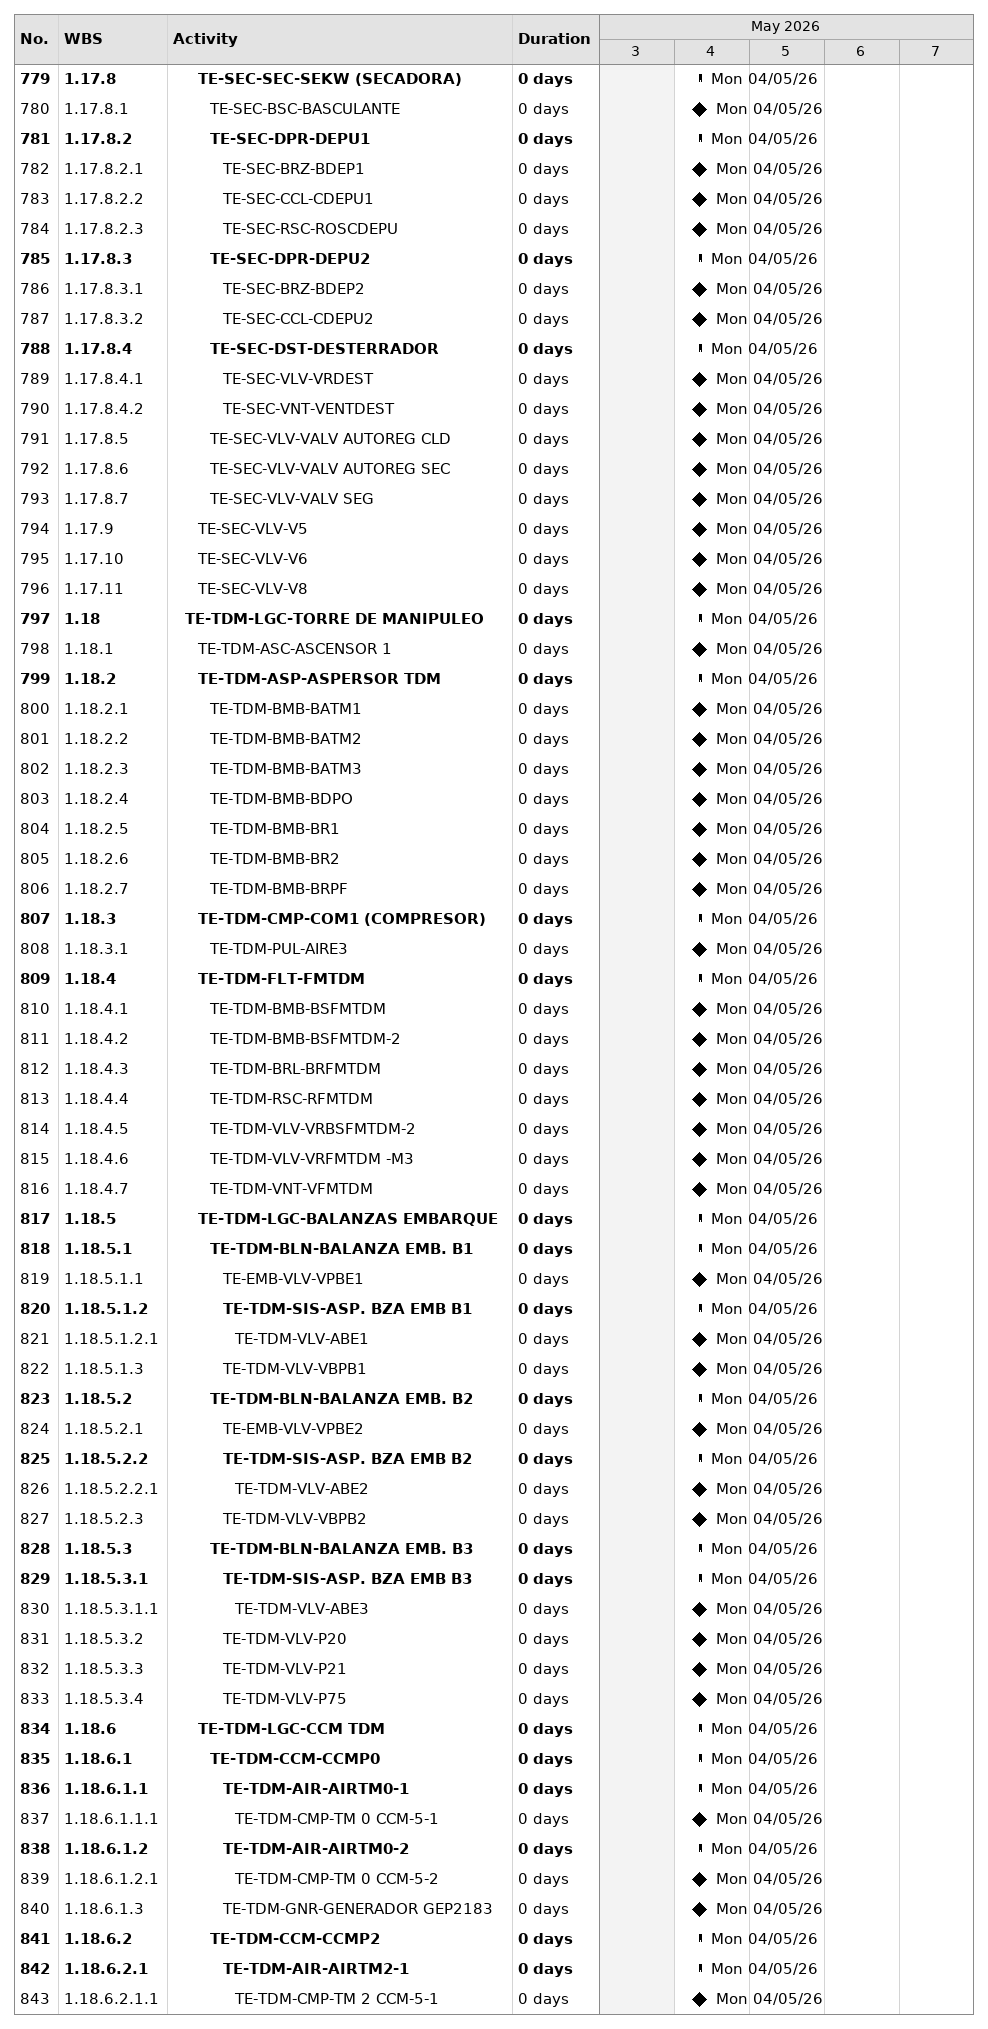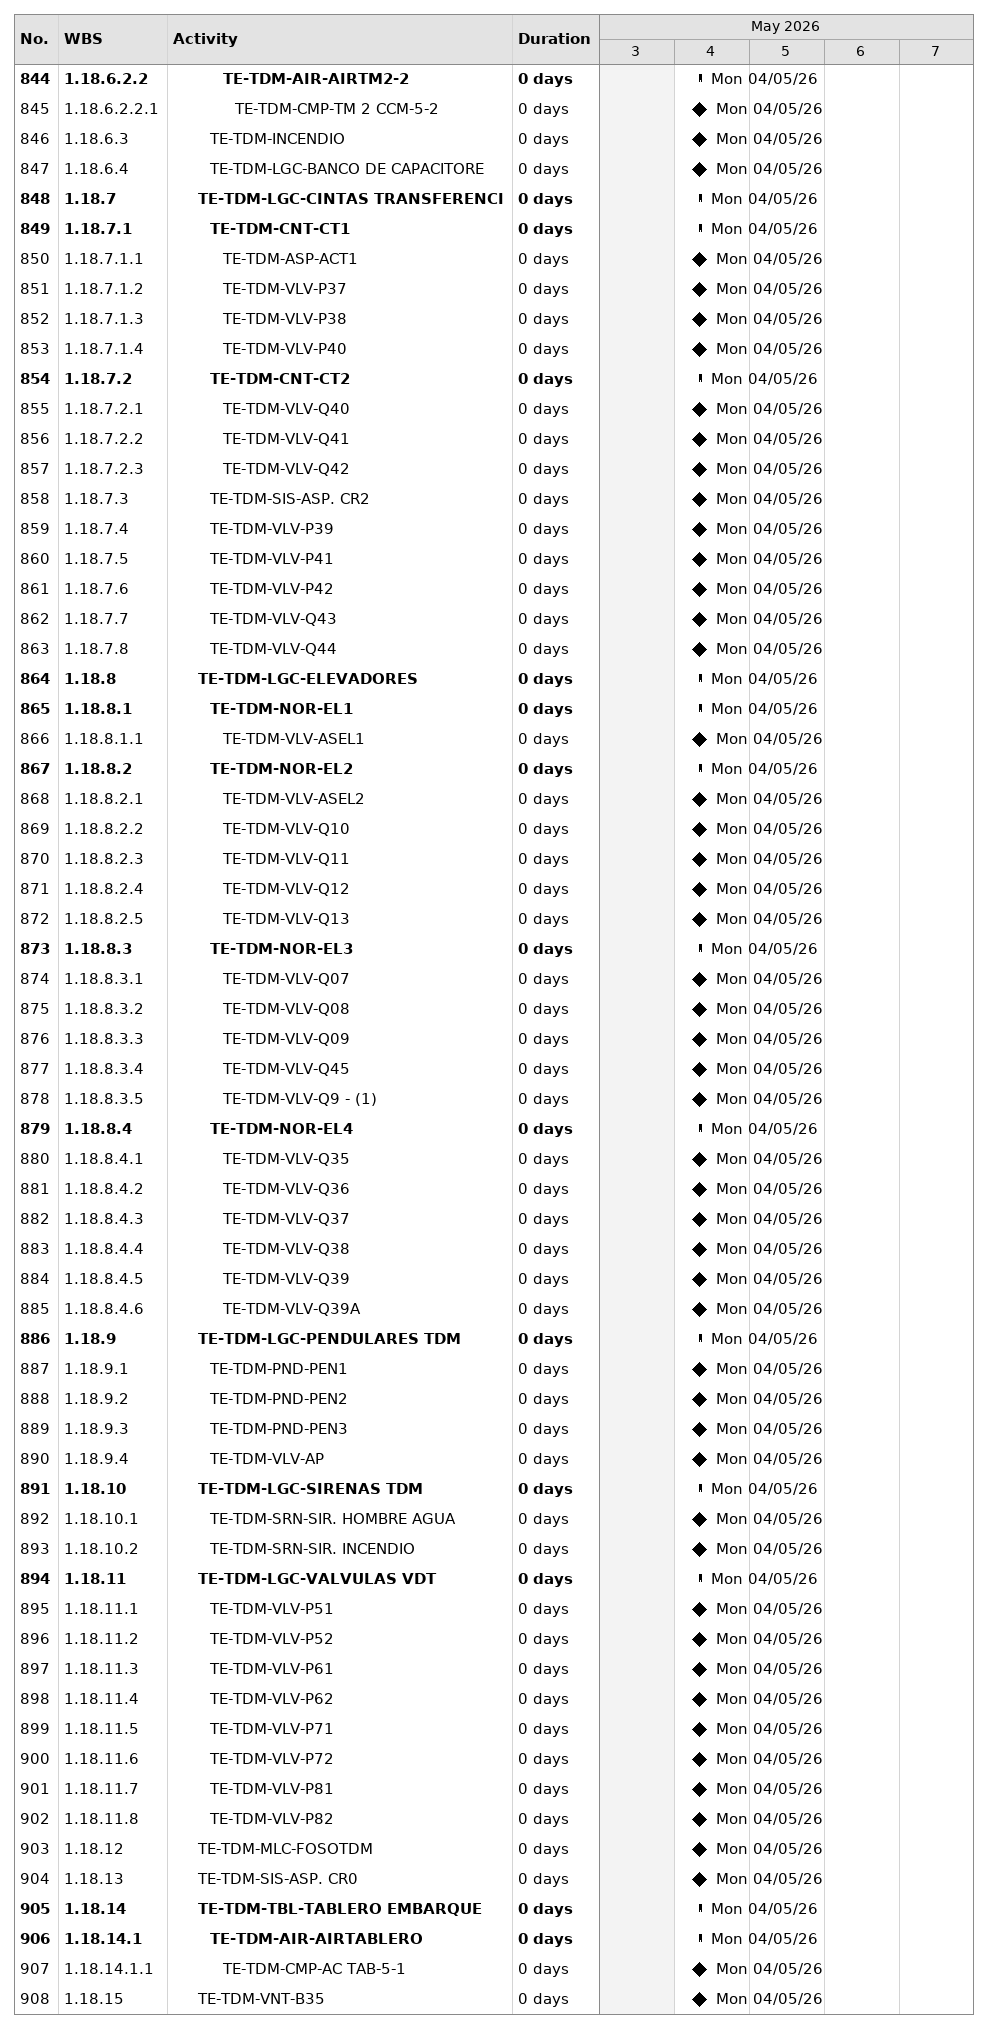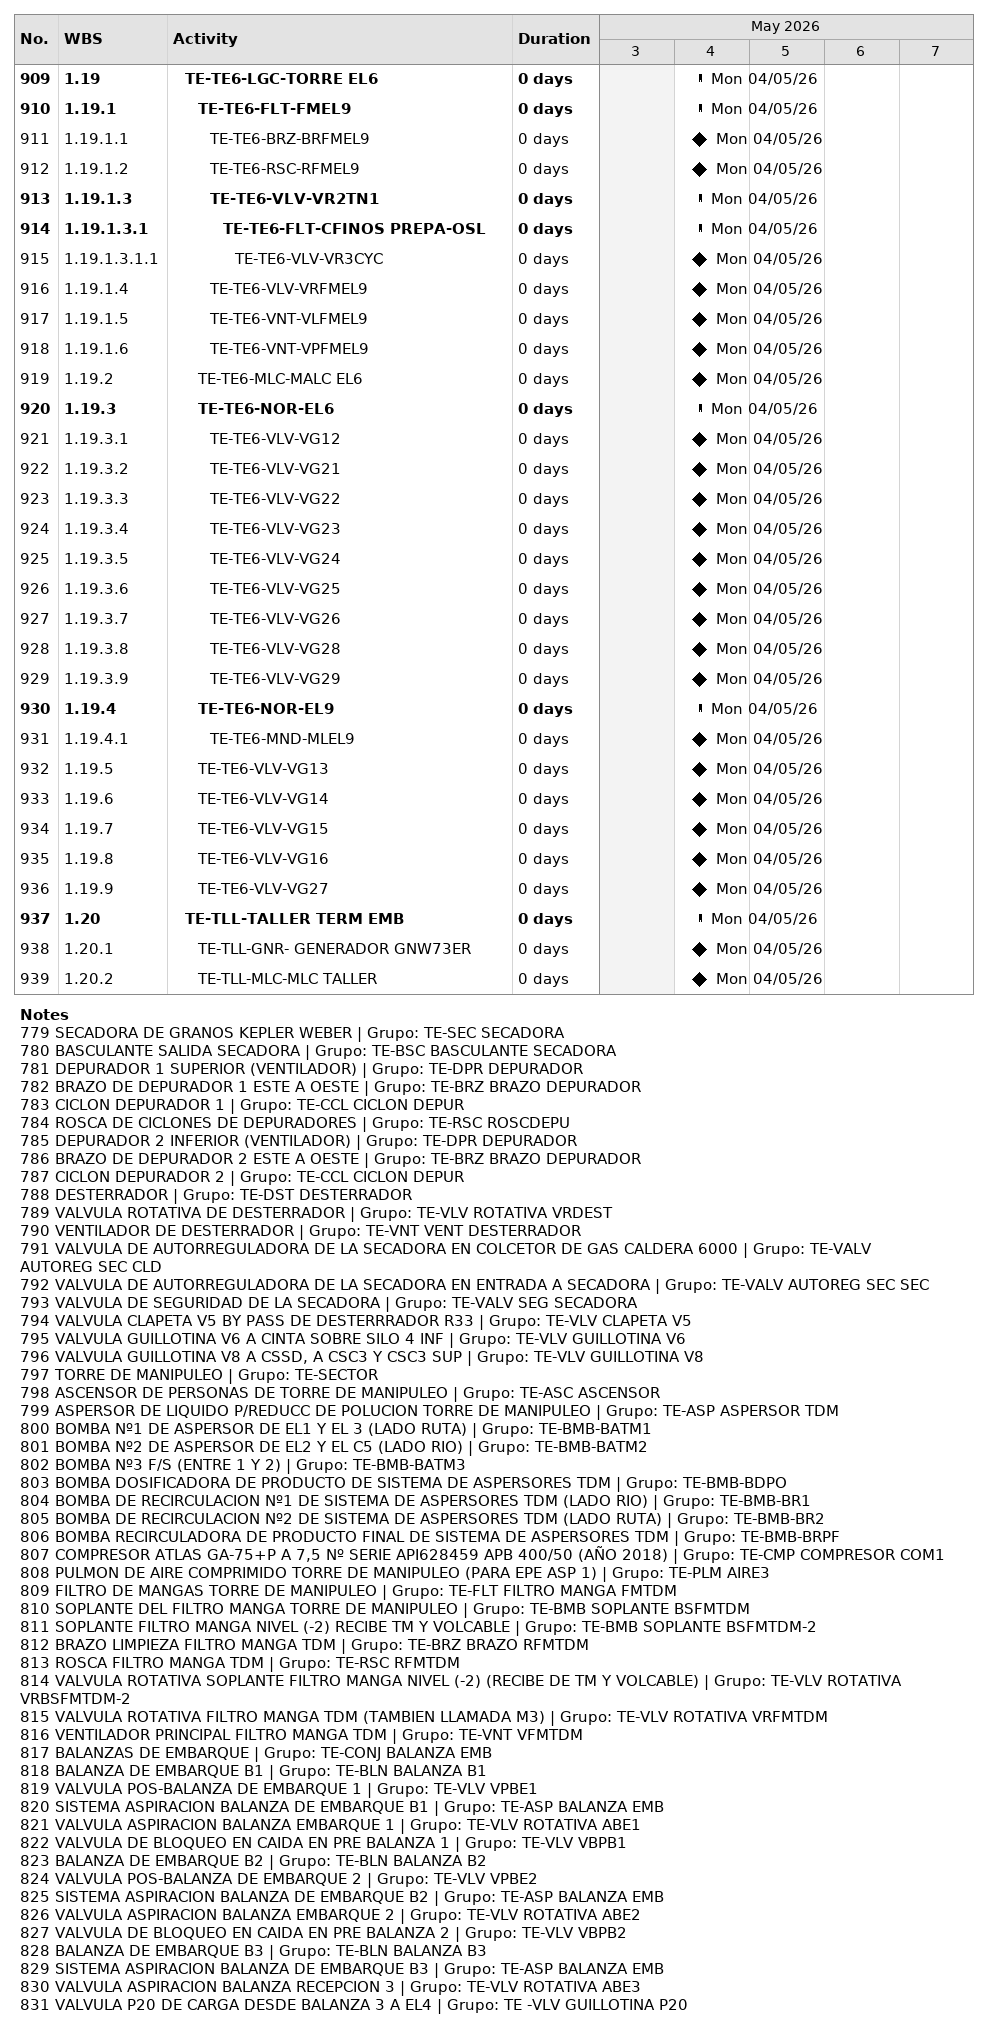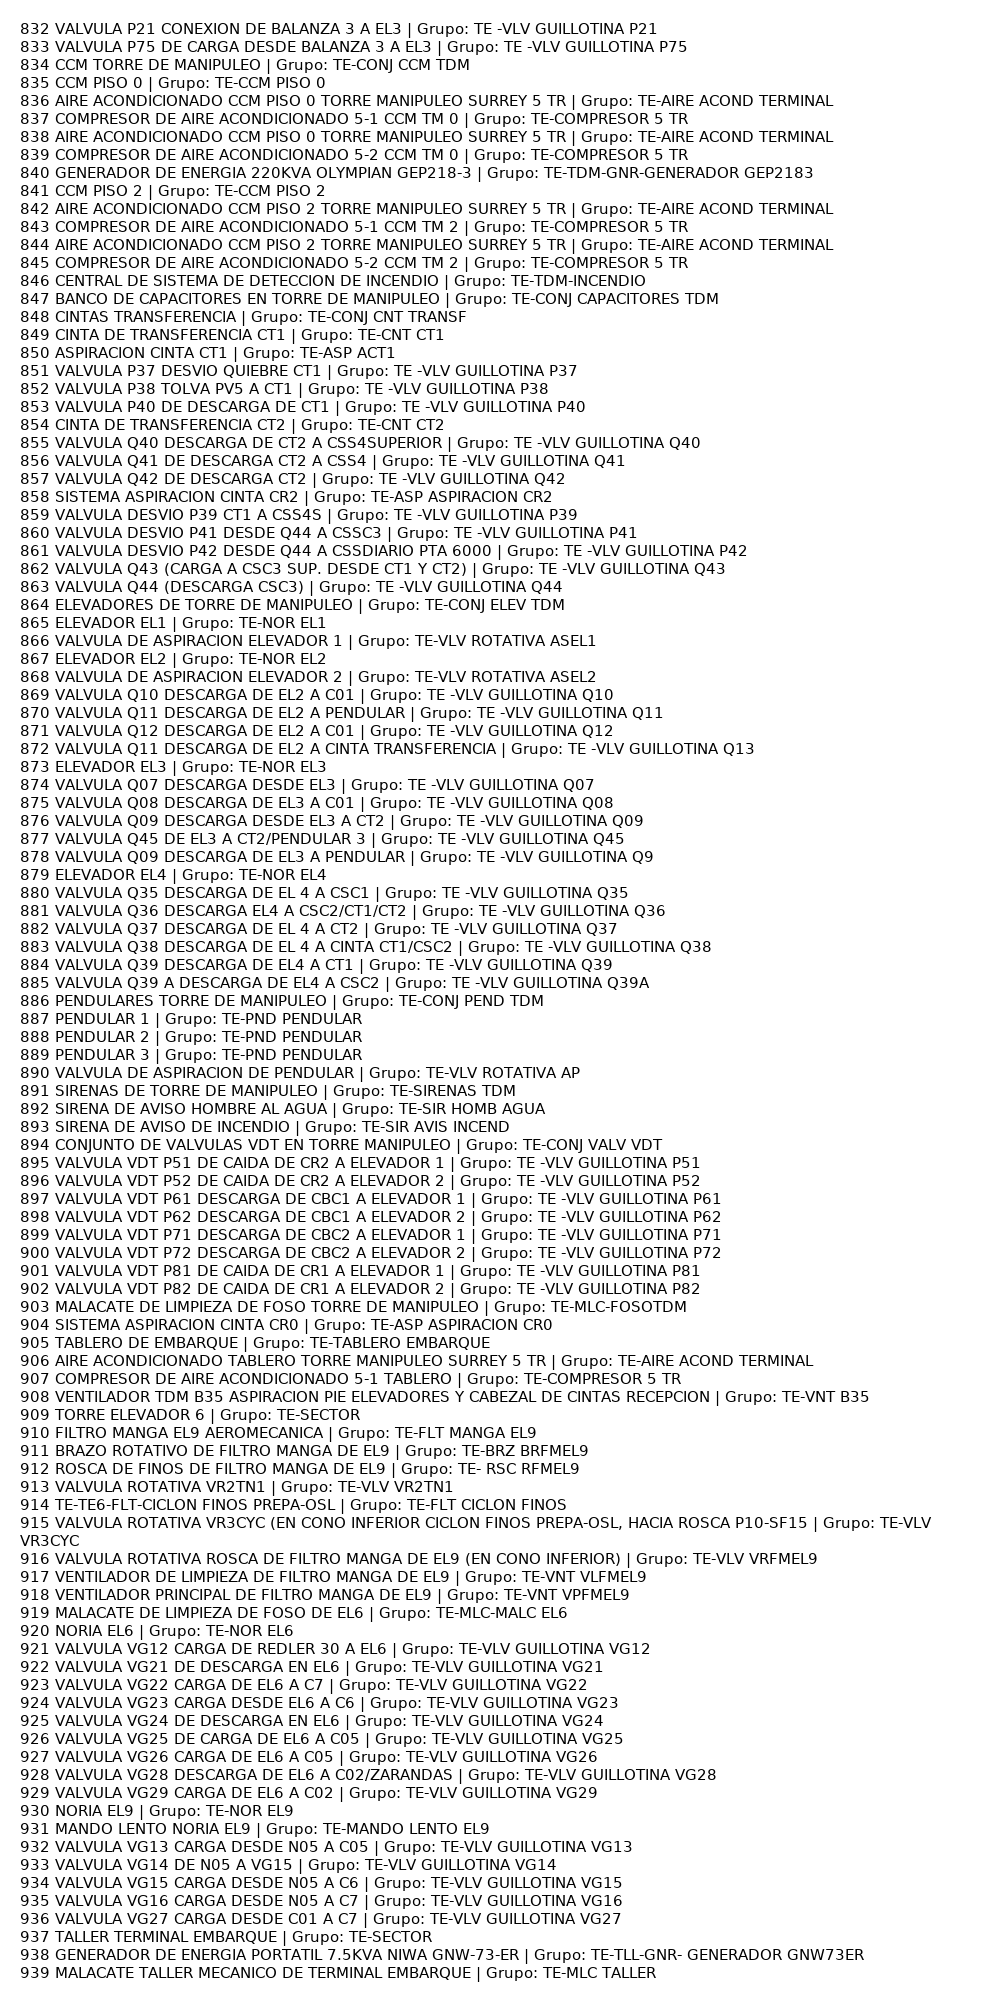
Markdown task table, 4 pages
| ID | WBS | Task | Duration | Start | Finish |
|---|---|---|---|---|---|
| 779 | 1.17.8 | **TE-SEC-SEC-SEKW (SECADORA)** | 0d | 2026-05-04 | 2026-05-04 |
| 780 | 1.17.8.1 | TE-SEC-BSC-BASCULANTE | 0d | 2026-05-04 | 2026-05-04 |
| 781 | 1.17.8.2 | **TE-SEC-DPR-DEPU1** | 0d | 2026-05-04 | 2026-05-04 |
| 782 | 1.17.8.2.1 | TE-SEC-BRZ-BDEP1 | 0d | 2026-05-04 | 2026-05-04 |
| 783 | 1.17.8.2.2 | TE-SEC-CCL-CDEPU1 | 0d | 2026-05-04 | 2026-05-04 |
| 784 | 1.17.8.2.3 | TE-SEC-RSC-ROSCDEPU | 0d | 2026-05-04 | 2026-05-04 |
| 785 | 1.17.8.3 | **TE-SEC-DPR-DEPU2** | 0d | 2026-05-04 | 2026-05-04 |
| 786 | 1.17.8.3.1 | TE-SEC-BRZ-BDEP2 | 0d | 2026-05-04 | 2026-05-04 |
| 787 | 1.17.8.3.2 | TE-SEC-CCL-CDEPU2 | 0d | 2026-05-04 | 2026-05-04 |
| 788 | 1.17.8.4 | **TE-SEC-DST-DESTERRADOR** | 0d | 2026-05-04 | 2026-05-04 |
| 789 | 1.17.8.4.1 | TE-SEC-VLV-VRDEST | 0d | 2026-05-04 | 2026-05-04 |
| 790 | 1.17.8.4.2 | TE-SEC-VNT-VENTDEST | 0d | 2026-05-04 | 2026-05-04 |
| 791 | 1.17.8.5 | TE-SEC-VLV-VALV AUTOREG CLD | 0d | 2026-05-04 | 2026-05-04 |
| 792 | 1.17.8.6 | TE-SEC-VLV-VALV AUTOREG SEC | 0d | 2026-05-04 | 2026-05-04 |
| 793 | 1.17.8.7 | TE-SEC-VLV-VALV SEG | 0d | 2026-05-04 | 2026-05-04 |
| 794 | 1.17.9 | TE-SEC-VLV-V5 | 0d | 2026-05-04 | 2026-05-04 |
| 795 | 1.17.10 | TE-SEC-VLV-V6 | 0d | 2026-05-04 | 2026-05-04 |
| 796 | 1.17.11 | TE-SEC-VLV-V8 | 0d | 2026-05-04 | 2026-05-04 |
| 797 | 1.18 | **TE-TDM-LGC-TORRE DE MANIPULEO** | 0d | 2026-05-04 | 2026-05-04 |
| 798 | 1.18.1 | TE-TDM-ASC-ASCENSOR 1 | 0d | 2026-05-04 | 2026-05-04 |
| 799 | 1.18.2 | **TE-TDM-ASP-ASPERSOR TDM** | 0d | 2026-05-04 | 2026-05-04 |
| 800 | 1.18.2.1 | TE-TDM-BMB-BATM1 | 0d | 2026-05-04 | 2026-05-04 |
| 801 | 1.18.2.2 | TE-TDM-BMB-BATM2 | 0d | 2026-05-04 | 2026-05-04 |
| 802 | 1.18.2.3 | TE-TDM-BMB-BATM3 | 0d | 2026-05-04 | 2026-05-04 |
| 803 | 1.18.2.4 | TE-TDM-BMB-BDPO | 0d | 2026-05-04 | 2026-05-04 |
| 804 | 1.18.2.5 | TE-TDM-BMB-BR1 | 0d | 2026-05-04 | 2026-05-04 |
| 805 | 1.18.2.6 | TE-TDM-BMB-BR2 | 0d | 2026-05-04 | 2026-05-04 |
| 806 | 1.18.2.7 | TE-TDM-BMB-BRPF | 0d | 2026-05-04 | 2026-05-04 |
| 807 | 1.18.3 | **TE-TDM-CMP-COM1 (COMPRESOR)** | 0d | 2026-05-04 | 2026-05-04 |
| 808 | 1.18.3.1 | TE-TDM-PUL-AIRE3 | 0d | 2026-05-04 | 2026-05-04 |
| 809 | 1.18.4 | **TE-TDM-FLT-FMTDM** | 0d | 2026-05-04 | 2026-05-04 |
| 810 | 1.18.4.1 | TE-TDM-BMB-BSFMTDM | 0d | 2026-05-04 | 2026-05-04 |
| 811 | 1.18.4.2 | TE-TDM-BMB-BSFMTDM-2 | 0d | 2026-05-04 | 2026-05-04 |
| 812 | 1.18.4.3 | TE-TDM-BRL-BRFMTDM | 0d | 2026-05-04 | 2026-05-04 |
| 813 | 1.18.4.4 | TE-TDM-RSC-RFMTDM | 0d | 2026-05-04 | 2026-05-04 |
| 814 | 1.18.4.5 | TE-TDM-VLV-VRBSFMTDM-2 | 0d | 2026-05-04 | 2026-05-04 |
| 815 | 1.18.4.6 | TE-TDM-VLV-VRFMTDM -M3 | 0d | 2026-05-04 | 2026-05-04 |
| 816 | 1.18.4.7 | TE-TDM-VNT-VFMTDM | 0d | 2026-05-04 | 2026-05-04 |
| 817 | 1.18.5 | **TE-TDM-LGC-BALANZAS EMBARQUE** | 0d | 2026-05-04 | 2026-05-04 |
| 818 | 1.18.5.1 | **TE-TDM-BLN-BALANZA EMB. B1** | 0d | 2026-05-04 | 2026-05-04 |
| 819 | 1.18.5.1.1 | TE-EMB-VLV-VPBE1 | 0d | 2026-05-04 | 2026-05-04 |
| 820 | 1.18.5.1.2 | **TE-TDM-SIS-ASP. BZA EMB B1** | 0d | 2026-05-04 | 2026-05-04 |
| 821 | 1.18.5.1.2.1 | TE-TDM-VLV-ABE1 | 0d | 2026-05-04 | 2026-05-04 |
| 822 | 1.18.5.1.3 | TE-TDM-VLV-VBPB1 | 0d | 2026-05-04 | 2026-05-04 |
| 823 | 1.18.5.2 | **TE-TDM-BLN-BALANZA EMB. B2** | 0d | 2026-05-04 | 2026-05-04 |
| 824 | 1.18.5.2.1 | TE-EMB-VLV-VPBE2 | 0d | 2026-05-04 | 2026-05-04 |
| 825 | 1.18.5.2.2 | **TE-TDM-SIS-ASP. BZA EMB B2** | 0d | 2026-05-04 | 2026-05-04 |
| 826 | 1.18.5.2.2.1 | TE-TDM-VLV-ABE2 | 0d | 2026-05-04 | 2026-05-04 |
| 827 | 1.18.5.2.3 | TE-TDM-VLV-VBPB2 | 0d | 2026-05-04 | 2026-05-04 |
| 828 | 1.18.5.3 | **TE-TDM-BLN-BALANZA EMB. B3** | 0d | 2026-05-04 | 2026-05-04 |
| 829 | 1.18.5.3.1 | **TE-TDM-SIS-ASP. BZA EMB B3** | 0d | 2026-05-04 | 2026-05-04 |
| 830 | 1.18.5.3.1.1 | TE-TDM-VLV-ABE3 | 0d | 2026-05-04 | 2026-05-04 |
| 831 | 1.18.5.3.2 | TE-TDM-VLV-P20 | 0d | 2026-05-04 | 2026-05-04 |
| 832 | 1.18.5.3.3 | TE-TDM-VLV-P21 | 0d | 2026-05-04 | 2026-05-04 |
| 833 | 1.18.5.3.4 | TE-TDM-VLV-P75 | 0d | 2026-05-04 | 2026-05-04 |
| 834 | 1.18.6 | **TE-TDM-LGC-CCM TDM** | 0d | 2026-05-04 | 2026-05-04 |
| 835 | 1.18.6.1 | **TE-TDM-CCM-CCMP0** | 0d | 2026-05-04 | 2026-05-04 |
| 836 | 1.18.6.1.1 | **TE-TDM-AIR-AIRTM0-1** | 0d | 2026-05-04 | 2026-05-04 |
| 837 | 1.18.6.1.1.1 | TE-TDM-CMP-TM 0 CCM-5-1 | 0d | 2026-05-04 | 2026-05-04 |
| 838 | 1.18.6.1.2 | **TE-TDM-AIR-AIRTM0-2** | 0d | 2026-05-04 | 2026-05-04 |
| 839 | 1.18.6.1.2.1 | TE-TDM-CMP-TM 0 CCM-5-2 | 0d | 2026-05-04 | 2026-05-04 |
| 840 | 1.18.6.1.3 | TE-TDM-GNR-GENERADOR GEP2183 | 0d | 2026-05-04 | 2026-05-04 |
| 841 | 1.18.6.2 | **TE-TDM-CCM-CCMP2** | 0d | 2026-05-04 | 2026-05-04 |
| 842 | 1.18.6.2.1 | **TE-TDM-AIR-AIRTM2-1** | 0d | 2026-05-04 | 2026-05-04 |
| 843 | 1.18.6.2.1.1 | TE-TDM-CMP-TM 2 CCM-5-1 | 0d | 2026-05-04 | 2026-05-04 |
| 844 | 1.18.6.2.2 | **TE-TDM-AIR-AIRTM2-2** | 0d | 2026-05-04 | 2026-05-04 |
| 845 | 1.18.6.2.2.1 | TE-TDM-CMP-TM 2 CCM-5-2 | 0d | 2026-05-04 | 2026-05-04 |
| 846 | 1.18.6.3 | TE-TDM-INCENDIO | 0d | 2026-05-04 | 2026-05-04 |
| 847 | 1.18.6.4 | TE-TDM-LGC-BANCO DE CAPACITORE | 0d | 2026-05-04 | 2026-05-04 |
| 848 | 1.18.7 | **TE-TDM-LGC-CINTAS TRANSFERENCI** | 0d | 2026-05-04 | 2026-05-04 |
| 849 | 1.18.7.1 | **TE-TDM-CNT-CT1** | 0d | 2026-05-04 | 2026-05-04 |
| 850 | 1.18.7.1.1 | TE-TDM-ASP-ACT1 | 0d | 2026-05-04 | 2026-05-04 |
| 851 | 1.18.7.1.2 | TE-TDM-VLV-P37 | 0d | 2026-05-04 | 2026-05-04 |
| 852 | 1.18.7.1.3 | TE-TDM-VLV-P38 | 0d | 2026-05-04 | 2026-05-04 |
| 853 | 1.18.7.1.4 | TE-TDM-VLV-P40 | 0d | 2026-05-04 | 2026-05-04 |
| 854 | 1.18.7.2 | **TE-TDM-CNT-CT2** | 0d | 2026-05-04 | 2026-05-04 |
| 855 | 1.18.7.2.1 | TE-TDM-VLV-Q40 | 0d | 2026-05-04 | 2026-05-04 |
| 856 | 1.18.7.2.2 | TE-TDM-VLV-Q41 | 0d | 2026-05-04 | 2026-05-04 |
| 857 | 1.18.7.2.3 | TE-TDM-VLV-Q42 | 0d | 2026-05-04 | 2026-05-04 |
| 858 | 1.18.7.3 | TE-TDM-SIS-ASP. CR2 | 0d | 2026-05-04 | 2026-05-04 |
| 859 | 1.18.7.4 | TE-TDM-VLV-P39 | 0d | 2026-05-04 | 2026-05-04 |
| 860 | 1.18.7.5 | TE-TDM-VLV-P41 | 0d | 2026-05-04 | 2026-05-04 |
| 861 | 1.18.7.6 | TE-TDM-VLV-P42 | 0d | 2026-05-04 | 2026-05-04 |
| 862 | 1.18.7.7 | TE-TDM-VLV-Q43 | 0d | 2026-05-04 | 2026-05-04 |
| 863 | 1.18.7.8 | TE-TDM-VLV-Q44 | 0d | 2026-05-04 | 2026-05-04 |
| 864 | 1.18.8 | **TE-TDM-LGC-ELEVADORES** | 0d | 2026-05-04 | 2026-05-04 |
| 865 | 1.18.8.1 | **TE-TDM-NOR-EL1** | 0d | 2026-05-04 | 2026-05-04 |
| 866 | 1.18.8.1.1 | TE-TDM-VLV-ASEL1 | 0d | 2026-05-04 | 2026-05-04 |
| 867 | 1.18.8.2 | **TE-TDM-NOR-EL2** | 0d | 2026-05-04 | 2026-05-04 |
| 868 | 1.18.8.2.1 | TE-TDM-VLV-ASEL2 | 0d | 2026-05-04 | 2026-05-04 |
| 869 | 1.18.8.2.2 | TE-TDM-VLV-Q10 | 0d | 2026-05-04 | 2026-05-04 |
| 870 | 1.18.8.2.3 | TE-TDM-VLV-Q11 | 0d | 2026-05-04 | 2026-05-04 |
| 871 | 1.18.8.2.4 | TE-TDM-VLV-Q12 | 0d | 2026-05-04 | 2026-05-04 |
| 872 | 1.18.8.2.5 | TE-TDM-VLV-Q13 | 0d | 2026-05-04 | 2026-05-04 |
| 873 | 1.18.8.3 | **TE-TDM-NOR-EL3** | 0d | 2026-05-04 | 2026-05-04 |
| 874 | 1.18.8.3.1 | TE-TDM-VLV-Q07 | 0d | 2026-05-04 | 2026-05-04 |
| 875 | 1.18.8.3.2 | TE-TDM-VLV-Q08 | 0d | 2026-05-04 | 2026-05-04 |
| 876 | 1.18.8.3.3 | TE-TDM-VLV-Q09 | 0d | 2026-05-04 | 2026-05-04 |
| 877 | 1.18.8.3.4 | TE-TDM-VLV-Q45 | 0d | 2026-05-04 | 2026-05-04 |
| 878 | 1.18.8.3.5 | TE-TDM-VLV-Q9 - (1) | 0d | 2026-05-04 | 2026-05-04 |
| 879 | 1.18.8.4 | **TE-TDM-NOR-EL4** | 0d | 2026-05-04 | 2026-05-04 |
| 880 | 1.18.8.4.1 | TE-TDM-VLV-Q35 | 0d | 2026-05-04 | 2026-05-04 |
| 881 | 1.18.8.4.2 | TE-TDM-VLV-Q36 | 0d | 2026-05-04 | 2026-05-04 |
| 882 | 1.18.8.4.3 | TE-TDM-VLV-Q37 | 0d | 2026-05-04 | 2026-05-04 |
| 883 | 1.18.8.4.4 | TE-TDM-VLV-Q38 | 0d | 2026-05-04 | 2026-05-04 |
| 884 | 1.18.8.4.5 | TE-TDM-VLV-Q39 | 0d | 2026-05-04 | 2026-05-04 |
| 885 | 1.18.8.4.6 | TE-TDM-VLV-Q39A | 0d | 2026-05-04 | 2026-05-04 |
| 886 | 1.18.9 | **TE-TDM-LGC-PENDULARES TDM** | 0d | 2026-05-04 | 2026-05-04 |
| 887 | 1.18.9.1 | TE-TDM-PND-PEN1 | 0d | 2026-05-04 | 2026-05-04 |
| 888 | 1.18.9.2 | TE-TDM-PND-PEN2 | 0d | 2026-05-04 | 2026-05-04 |
| 889 | 1.18.9.3 | TE-TDM-PND-PEN3 | 0d | 2026-05-04 | 2026-05-04 |
| 890 | 1.18.9.4 | TE-TDM-VLV-AP | 0d | 2026-05-04 | 2026-05-04 |
| 891 | 1.18.10 | **TE-TDM-LGC-SIRENAS TDM** | 0d | 2026-05-04 | 2026-05-04 |
| 892 | 1.18.10.1 | TE-TDM-SRN-SIR. HOMBRE AGUA | 0d | 2026-05-04 | 2026-05-04 |
| 893 | 1.18.10.2 | TE-TDM-SRN-SIR. INCENDIO | 0d | 2026-05-04 | 2026-05-04 |
| 894 | 1.18.11 | **TE-TDM-LGC-VALVULAS VDT** | 0d | 2026-05-04 | 2026-05-04 |
| 895 | 1.18.11.1 | TE-TDM-VLV-P51 | 0d | 2026-05-04 | 2026-05-04 |
| 896 | 1.18.11.2 | TE-TDM-VLV-P52 | 0d | 2026-05-04 | 2026-05-04 |
| 897 | 1.18.11.3 | TE-TDM-VLV-P61 | 0d | 2026-05-04 | 2026-05-04 |
| 898 | 1.18.11.4 | TE-TDM-VLV-P62 | 0d | 2026-05-04 | 2026-05-04 |
| 899 | 1.18.11.5 | TE-TDM-VLV-P71 | 0d | 2026-05-04 | 2026-05-04 |
| 900 | 1.18.11.6 | TE-TDM-VLV-P72 | 0d | 2026-05-04 | 2026-05-04 |
| 901 | 1.18.11.7 | TE-TDM-VLV-P81 | 0d | 2026-05-04 | 2026-05-04 |
| 902 | 1.18.11.8 | TE-TDM-VLV-P82 | 0d | 2026-05-04 | 2026-05-04 |
| 903 | 1.18.12 | TE-TDM-MLC-FOSOTDM | 0d | 2026-05-04 | 2026-05-04 |
| 904 | 1.18.13 | TE-TDM-SIS-ASP. CR0 | 0d | 2026-05-04 | 2026-05-04 |
| 905 | 1.18.14 | **TE-TDM-TBL-TABLERO EMBARQUE** | 0d | 2026-05-04 | 2026-05-04 |
| 906 | 1.18.14.1 | **TE-TDM-AIR-AIRTABLERO** | 0d | 2026-05-04 | 2026-05-04 |
| 907 | 1.18.14.1.1 | TE-TDM-CMP-AC TAB-5-1 | 0d | 2026-05-04 | 2026-05-04 |
| 908 | 1.18.15 | TE-TDM-VNT-B35 | 0d | 2026-05-04 | 2026-05-04 |
| 909 | 1.19 | **TE-TE6-LGC-TORRE EL6** | 0d | 2026-05-04 | 2026-05-04 |
| 910 | 1.19.1 | **TE-TE6-FLT-FMEL9** | 0d | 2026-05-04 | 2026-05-04 |
| 911 | 1.19.1.1 | TE-TE6-BRZ-BRFMEL9 | 0d | 2026-05-04 | 2026-05-04 |
| 912 | 1.19.1.2 | TE-TE6-RSC-RFMEL9 | 0d | 2026-05-04 | 2026-05-04 |
| 913 | 1.19.1.3 | **TE-TE6-VLV-VR2TN1** | 0d | 2026-05-04 | 2026-05-04 |
| 914 | 1.19.1.3.1 | **TE-TE6-FLT-CFINOS PREPA-OSL** | 0d | 2026-05-04 | 2026-05-04 |
| 915 | 1.19.1.3.1.1 | TE-TE6-VLV-VR3CYC | 0d | 2026-05-04 | 2026-05-04 |
| 916 | 1.19.1.4 | TE-TE6-VLV-VRFMEL9 | 0d | 2026-05-04 | 2026-05-04 |
| 917 | 1.19.1.5 | TE-TE6-VNT-VLFMEL9 | 0d | 2026-05-04 | 2026-05-04 |
| 918 | 1.19.1.6 | TE-TE6-VNT-VPFMEL9 | 0d | 2026-05-04 | 2026-05-04 |
| 919 | 1.19.2 | TE-TE6-MLC-MALC EL6 | 0d | 2026-05-04 | 2026-05-04 |
| 920 | 1.19.3 | **TE-TE6-NOR-EL6** | 0d | 2026-05-04 | 2026-05-04 |
| 921 | 1.19.3.1 | TE-TE6-VLV-VG12 | 0d | 2026-05-04 | 2026-05-04 |
| 922 | 1.19.3.2 | TE-TE6-VLV-VG21 | 0d | 2026-05-04 | 2026-05-04 |
| 923 | 1.19.3.3 | TE-TE6-VLV-VG22 | 0d | 2026-05-04 | 2026-05-04 |
| 924 | 1.19.3.4 | TE-TE6-VLV-VG23 | 0d | 2026-05-04 | 2026-05-04 |
| 925 | 1.19.3.5 | TE-TE6-VLV-VG24 | 0d | 2026-05-04 | 2026-05-04 |
| 926 | 1.19.3.6 | TE-TE6-VLV-VG25 | 0d | 2026-05-04 | 2026-05-04 |
| 927 | 1.19.3.7 | TE-TE6-VLV-VG26 | 0d | 2026-05-04 | 2026-05-04 |
| 928 | 1.19.3.8 | TE-TE6-VLV-VG28 | 0d | 2026-05-04 | 2026-05-04 |
| 929 | 1.19.3.9 | TE-TE6-VLV-VG29 | 0d | 2026-05-04 | 2026-05-04 |
| 930 | 1.19.4 | **TE-TE6-NOR-EL9** | 0d | 2026-05-04 | 2026-05-04 |
| 931 | 1.19.4.1 | TE-TE6-MND-MLEL9 | 0d | 2026-05-04 | 2026-05-04 |
| 932 | 1.19.5 | TE-TE6-VLV-VG13 | 0d | 2026-05-04 | 2026-05-04 |
| 933 | 1.19.6 | TE-TE6-VLV-VG14 | 0d | 2026-05-04 | 2026-05-04 |
| 934 | 1.19.7 | TE-TE6-VLV-VG15 | 0d | 2026-05-04 | 2026-05-04 |
| 935 | 1.19.8 | TE-TE6-VLV-VG16 | 0d | 2026-05-04 | 2026-05-04 |
| 936 | 1.19.9 | TE-TE6-VLV-VG27 | 0d | 2026-05-04 | 2026-05-04 |
| 937 | 1.20 | **TE-TLL-TALLER TERM EMB** | 0d | 2026-05-04 | 2026-05-04 |
| 938 | 1.20.1 | TE-TLL-GNR- GENERADOR GNW73ER | 0d | 2026-05-04 | 2026-05-04 |
| 939 | 1.20.2 | TE-TLL-MLC-MLC TALLER | 0d | 2026-05-04 | 2026-05-04 |

Notes
- 779: SECADORA DE GRANOS KEPLER WEBER | Grupo: TE-SEC SECADORA
- 780: BASCULANTE SALIDA SECADORA | Grupo: TE-BSC BASCULANTE SECADORA
- 781: DEPURADOR 1 SUPERIOR (VENTILADOR) | Grupo: TE-DPR DEPURADOR
- 782: BRAZO DE DEPURADOR 1 ESTE A OESTE | Grupo: TE-BRZ BRAZO DEPURADOR
- 783: CICLON DEPURADOR 1 | Grupo: TE-CCL CICLON DEPUR
- 784: ROSCA DE CICLONES DE DEPURADORES | Grupo: TE-RSC ROSCDEPU
- 785: DEPURADOR 2 INFERIOR (VENTILADOR) | Grupo: TE-DPR DEPURADOR
- 786: BRAZO DE DEPURADOR 2 ESTE A OESTE | Grupo: TE-BRZ BRAZO DEPURADOR
- 787: CICLON DEPURADOR 2 | Grupo: TE-CCL CICLON DEPUR
- 788: DESTERRADOR | Grupo: TE-DST DESTERRADOR
- 789: VALVULA ROTATIVA DE DESTERRADOR | Grupo: TE-VLV ROTATIVA VRDEST
- 790: VENTILADOR DE DESTERRADOR | Grupo: TE-VNT VENT DESTERRADOR
- 791: VALVULA DE AUTORREGULADORA DE LA SECADORA EN COLCETOR DE GAS CALDERA 6000 | Grupo: TE-VALV AUTOREG SEC CLD
- 792: VALVULA DE AUTORREGULADORA DE LA SECADORA EN ENTRADA A SECADORA | Grupo: TE-VALV AUTOREG SEC SEC
- 793: VALVULA DE SEGURIDAD DE LA SECADORA | Grupo: TE-VALV SEG SECADORA
- 794: VALVULA CLAPETA V5 BY PASS DE DESTERRRADOR R33 | Grupo: TE-VLV CLAPETA V5
- 795: VALVULA GUILLOTINA V6 A CINTA SOBRE SILO 4 INF | Grupo: TE-VLV GUILLOTINA V6
- 796: VALVULA GUILLOTINA V8 A CSSD, A CSC3 Y CSC3 SUP | Grupo: TE-VLV GUILLOTINA V8
- 797: TORRE DE MANIPULEO | Grupo: TE-SECTOR
- 798: ASCENSOR DE PERSONAS DE TORRE DE MANIPULEO | Grupo: TE-ASC ASCENSOR
- 799: ASPERSOR DE LIQUIDO P/REDUCC DE POLUCION TORRE DE MANIPULEO | Grupo: TE-ASP ASPERSOR TDM
- 800: BOMBA Nº1 DE ASPERSOR DE EL1 Y EL 3 (LADO RUTA) | Grupo: TE-BMB-BATM1
- 801: BOMBA Nº2 DE ASPERSOR DE EL2 Y EL C5 (LADO RIO) | Grupo: TE-BMB-BATM2
- 802: BOMBA Nº3 F/S (ENTRE 1 Y 2) | Grupo: TE-BMB-BATM3
- 803: BOMBA DOSIFICADORA DE PRODUCTO DE SISTEMA DE ASPERSORES TDM | Grupo: TE-BMB-BDPO
- 804: BOMBA DE RECIRCULACION Nº1 DE SISTEMA DE ASPERSORES TDM (LADO RIO) | Grupo: TE-BMB-BR1
- 805: BOMBA DE RECIRCULACION Nº2 DE SISTEMA DE ASPERSORES TDM (LADO RUTA) | Grupo: TE-BMB-BR2
- 806: BOMBA RECIRCULADORA DE PRODUCTO FINAL DE SISTEMA DE ASPERSORES TDM | Grupo: TE-BMB-BRPF
- 807: COMPRESOR ATLAS GA-75+P A 7,5 Nº SERIE API628459 APB 400/50 (AÑO 2018) | Grupo: TE-CMP COMPRESOR COM1
- 808: PULMON DE AIRE COMPRIMIDO TORRE DE MANIPULEO (PARA EPE ASP 1) | Grupo: TE-PLM AIRE3
- 809: FILTRO DE MANGAS TORRE DE MANIPULEO | Grupo: TE-FLT FILTRO MANGA FMTDM
- 810: SOPLANTE DEL FILTRO MANGA TORRE DE MANIPULEO | Grupo: TE-BMB SOPLANTE BSFMTDM
- 811: SOPLANTE FILTRO MANGA NIVEL (-2) RECIBE TM Y VOLCABLE | Grupo: TE-BMB SOPLANTE BSFMTDM-2
- 812: BRAZO LIMPIEZA FILTRO MANGA TDM | Grupo: TE-BRZ BRAZO RFMTDM
- 813: ROSCA FILTRO MANGA TDM | Grupo: TE-RSC RFMTDM
- 814: VALVULA ROTATIVA SOPLANTE FILTRO MANGA NIVEL (-2) (RECIBE DE TM Y VOLCABLE) | Grupo: TE-VLV ROTATIVA VRBSFMTDM-2
- 815: VALVULA ROTATIVA FILTRO MANGA TDM (TAMBIEN LLAMADA M3) | Grupo: TE-VLV ROTATIVA VRFMTDM
- 816: VENTILADOR PRINCIPAL FILTRO MANGA TDM | Grupo: TE-VNT VFMTDM
- 817: BALANZAS DE EMBARQUE | Grupo: TE-CONJ BALANZA EMB
- 818: BALANZA DE EMBARQUE B1 | Grupo: TE-BLN BALANZA B1
- 819: VALVULA POS-BALANZA DE EMBARQUE 1 | Grupo: TE-VLV VPBE1
- 820: SISTEMA ASPIRACION BALANZA DE EMBARQUE B1 | Grupo: TE-ASP BALANZA EMB
- 821: VALVULA ASPIRACION BALANZA EMBARQUE 1 | Grupo: TE-VLV ROTATIVA ABE1
- 822: VALVULA DE BLOQUEO EN CAIDA EN PRE BALANZA 1 | Grupo: TE-VLV VBPB1
- 823: BALANZA DE EMBARQUE B2 | Grupo: TE-BLN BALANZA B2
- 824: VALVULA POS-BALANZA DE EMBARQUE 2 | Grupo: TE-VLV VPBE2
- 825: SISTEMA ASPIRACION BALANZA DE EMBARQUE B2 | Grupo: TE-ASP BALANZA EMB
- 826: VALVULA ASPIRACION BALANZA EMBARQUE 2 | Grupo: TE-VLV ROTATIVA ABE2
- 827: VALVULA DE BLOQUEO EN CAIDA EN PRE BALANZA 2 | Grupo: TE-VLV VBPB2
- 828: BALANZA DE EMBARQUE B3 | Grupo: TE-BLN BALANZA B3
- 829: SISTEMA ASPIRACION BALANZA DE EMBARQUE B3 | Grupo: TE-ASP BALANZA EMB
- 830: VALVULA ASPIRACION BALANZA RECEPCION 3 | Grupo: TE-VLV ROTATIVA ABE3
- 831: VALVULA P20 DE CARGA DESDE BALANZA 3 A EL4 | Grupo: TE -VLV GUILLOTINA P20
- 832: VALVULA P21 CONEXION DE BALANZA 3 A EL3 | Grupo: TE -VLV GUILLOTINA P21
- 833: VALVULA P75 DE CARGA DESDE BALANZA 3 A EL3 | Grupo: TE -VLV GUILLOTINA P75
- 834: CCM TORRE DE MANIPULEO | Grupo: TE-CONJ CCM TDM
- 835: CCM PISO 0 | Grupo: TE-CCM PISO 0
- 836: AIRE ACONDICIONADO CCM PISO 0 TORRE MANIPULEO SURREY 5 TR | Grupo: TE-AIRE ACOND TERMINAL
- 837: COMPRESOR DE AIRE ACONDICIONADO 5-1 CCM TM 0 | Grupo: TE-COMPRESOR 5 TR
- 838: AIRE ACONDICIONADO CCM PISO 0 TORRE MANIPULEO SURREY 5 TR | Grupo: TE-AIRE ACOND TERMINAL
- 839: COMPRESOR DE AIRE ACONDICIONADO 5-2 CCM TM 0 | Grupo: TE-COMPRESOR 5 TR
- 840: GENERADOR DE ENERGIA 220KVA OLYMPIAN GEP218-3 | Grupo: TE-TDM-GNR-GENERADOR GEP2183
- 841: CCM PISO 2 | Grupo: TE-CCM PISO 2
- 842: AIRE ACONDICIONADO CCM PISO 2 TORRE MANIPULEO SURREY 5 TR | Grupo: TE-AIRE ACOND TERMINAL
- 843: COMPRESOR DE AIRE ACONDICIONADO 5-1 CCM TM 2 | Grupo: TE-COMPRESOR 5 TR
- 844: AIRE ACONDICIONADO CCM PISO 2 TORRE MANIPULEO SURREY 5 TR | Grupo: TE-AIRE ACOND TERMINAL
- 845: COMPRESOR DE AIRE ACONDICIONADO 5-2 CCM TM 2 | Grupo: TE-COMPRESOR 5 TR
- 846: CENTRAL DE SISTEMA DE DETECCION DE INCENDIO | Grupo: TE-TDM-INCENDIO
- 847: BANCO DE CAPACITORES EN TORRE DE MANIPULEO | Grupo: TE-CONJ CAPACITORES TDM
- 848: CINTAS TRANSFERENCIA | Grupo: TE-CONJ CNT TRANSF
- 849: CINTA DE TRANSFERENCIA CT1 | Grupo: TE-CNT CT1
- 850: ASPIRACION CINTA CT1 | Grupo: TE-ASP ACT1
- 851: VALVULA P37 DESVIO QUIEBRE CT1 | Grupo: TE -VLV GUILLOTINA P37
- 852: VALVULA P38 TOLVA PV5 A CT1 | Grupo: TE -VLV GUILLOTINA P38
- 853: VALVULA P40 DE DESCARGA DE CT1 | Grupo: TE -VLV GUILLOTINA P40
- 854: CINTA DE TRANSFERENCIA CT2 | Grupo: TE-CNT CT2
- 855: VALVULA Q40 DESCARGA DE CT2 A CSS4SUPERIOR | Grupo: TE -VLV GUILLOTINA Q40
- 856: VALVULA Q41 DE DESCARGA CT2 A CSS4 | Grupo: TE -VLV GUILLOTINA Q41
- 857: VALVULA Q42 DE DESCARGA CT2 | Grupo: TE -VLV GUILLOTINA Q42
- 858: SISTEMA ASPIRACION CINTA CR2 | Grupo: TE-ASP ASPIRACION CR2
- 859: VALVULA DESVIO P39 CT1 A CSS4S | Grupo: TE -VLV GUILLOTINA P39
- 860: VALVULA DESVIO P41 DESDE Q44 A CSSC3 | Grupo: TE -VLV GUILLOTINA P41
- 861: VALVULA DESVIO P42 DESDE Q44 A CSSDIARIO PTA 6000 | Grupo: TE -VLV GUILLOTINA P42
- 862: VALVULA Q43 (CARGA A CSC3 SUP. DESDE CT1 Y CT2) | Grupo: TE -VLV GUILLOTINA Q43
- 863: VALVULA Q44 (DESCARGA CSC3) | Grupo: TE -VLV GUILLOTINA Q44
- 864: ELEVADORES DE TORRE DE MANIPULEO | Grupo: TE-CONJ ELEV TDM
- 865: ELEVADOR EL1 | Grupo: TE-NOR EL1
- 866: VALVULA DE ASPIRACION ELEVADOR 1 | Grupo: TE-VLV ROTATIVA ASEL1
- 867: ELEVADOR EL2 | Grupo: TE-NOR EL2
- 868: VALVULA DE ASPIRACION ELEVADOR 2 | Grupo: TE-VLV ROTATIVA ASEL2
- 869: VALVULA Q10 DESCARGA DE EL2 A C01 | Grupo: TE -VLV GUILLOTINA Q10
- 870: VALVULA Q11 DESCARGA DE EL2 A PENDULAR | Grupo: TE -VLV GUILLOTINA Q11
- 871: VALVULA Q12 DESCARGA DE EL2 A C01 | Grupo: TE -VLV GUILLOTINA Q12
- 872: VALVULA Q11 DESCARGA DE EL2 A CINTA TRANSFERENCIA | Grupo: TE -VLV GUILLOTINA Q13
- 873: ELEVADOR EL3 | Grupo: TE-NOR EL3
- 874: VALVULA Q07 DESCARGA DESDE EL3 | Grupo: TE -VLV GUILLOTINA Q07
- 875: VALVULA Q08 DESCARGA DE EL3 A C01 | Grupo: TE -VLV GUILLOTINA Q08
- 876: VALVULA Q09 DESCARGA DESDE EL3 A CT2 | Grupo: TE -VLV GUILLOTINA Q09
- 877: VALVULA Q45 DE EL3 A CT2/PENDULAR 3 | Grupo: TE -VLV GUILLOTINA Q45
- 878: VALVULA Q09 DESCARGA DE EL3 A PENDULAR | Grupo: TE -VLV GUILLOTINA Q9
- 879: ELEVADOR EL4 | Grupo: TE-NOR EL4
- 880: VALVULA Q35 DESCARGA DE EL 4 A CSC1 | Grupo: TE -VLV GUILLOTINA Q35
- 881: VALVULA Q36 DESCARGA EL4 A CSC2/CT1/CT2 | Grupo: TE -VLV GUILLOTINA Q36
- 882: VALVULA Q37 DESCARGA DE EL 4 A CT2 | Grupo: TE -VLV GUILLOTINA Q37
- 883: VALVULA Q38 DESCARGA DE EL 4 A CINTA CT1/CSC2 | Grupo: TE -VLV GUILLOTINA Q38
- 884: VALVULA Q39 DESCARGA DE EL4 A CT1 | Grupo: TE -VLV GUILLOTINA Q39
- 885: VALVULA Q39 A DESCARGA DE EL4 A CSC2 | Grupo: TE -VLV GUILLOTINA Q39A
- 886: PENDULARES TORRE DE MANIPULEO | Grupo: TE-CONJ PEND TDM
- 887: PENDULAR 1 | Grupo: TE-PND PENDULAR
- 888: PENDULAR 2 | Grupo: TE-PND PENDULAR
- 889: PENDULAR 3 | Grupo: TE-PND PENDULAR
- 890: VALVULA DE ASPIRACION DE PENDULAR | Grupo: TE-VLV ROTATIVA AP
- 891: SIRENAS DE TORRE DE MANIPULEO | Grupo: TE-SIRENAS TDM
- 892: SIRENA DE AVISO HOMBRE AL AGUA | Grupo: TE-SIR HOMB AGUA
- 893: SIRENA DE AVISO DE INCENDIO | Grupo: TE-SIR AVIS INCEND
- 894: CONJUNTO DE VALVULAS VDT EN TORRE MANIPULEO | Grupo: TE-CONJ VALV VDT
- 895: VALVULA VDT P51 DE CAIDA DE CR2 A ELEVADOR 1 | Grupo: TE -VLV GUILLOTINA P51
- 896: VALVULA VDT P52 DE CAIDA DE CR2 A ELEVADOR 2 | Grupo: TE -VLV GUILLOTINA P52
- 897: VALVULA VDT P61 DESCARGA DE CBC1 A ELEVADOR 1 | Grupo: TE -VLV GUILLOTINA P61
- 898: VALVULA VDT P62 DESCARGA DE CBC1 A ELEVADOR 2 | Grupo: TE -VLV GUILLOTINA P62
- 899: VALVULA VDT P71 DESCARGA DE CBC2 A ELEVADOR 1 | Grupo: TE -VLV GUILLOTINA P71
- 900: VALVULA VDT P72 DESCARGA DE CBC2 A ELEVADOR 2 | Grupo: TE -VLV GUILLOTINA P72
- 901: VALVULA VDT P81 DE CAIDA DE CR1 A ELEVADOR 1 | Grupo: TE -VLV GUILLOTINA P81
- 902: VALVULA VDT P82 DE CAIDA DE CR1 A ELEVADOR 2 | Grupo: TE -VLV GUILLOTINA P82
- 903: MALACATE DE LIMPIEZA DE FOSO TORRE DE MANIPULEO | Grupo: TE-MLC-FOSOTDM
- 904: SISTEMA ASPIRACION CINTA CR0 | Grupo: TE-ASP ASPIRACION CR0
- 905: TABLERO DE EMBARQUE | Grupo: TE-TABLERO EMBARQUE
- 906: AIRE ACONDICIONADO TABLERO TORRE MANIPULEO SURREY 5 TR | Grupo: TE-AIRE ACOND TERMINAL
- 907: COMPRESOR DE AIRE ACONDICIONADO 5-1 TABLERO | Grupo: TE-COMPRESOR 5 TR
- 908: VENTILADOR TDM B35 ASPIRACION PIE ELEVADORES Y CABEZAL DE CINTAS RECEPCION | Grupo: TE-VNT B35
- 909: TORRE ELEVADOR 6 | Grupo: TE-SECTOR
- 910: FILTRO MANGA EL9 AEROMECANICA | Grupo: TE-FLT MANGA EL9
- 911: BRAZO ROTATIVO DE FILTRO MANGA DE EL9 | Grupo: TE-BRZ BRFMEL9
- 912: ROSCA DE FINOS DE FILTRO MANGA DE EL9 | Grupo: TE- RSC RFMEL9
- 913: VALVULA ROTATIVA VR2TN1 | Grupo: TE-VLV VR2TN1
- 914: TE-TE6-FLT-CICLON FINOS PREPA-OSL | Grupo: TE-FLT CICLON FINOS
- 915: VALVULA ROTATIVA VR3CYC (EN CONO INFERIOR CICLON FINOS PREPA-OSL, HACIA ROSCA P10-SF15 | Grupo: TE-VLV VR3CYC
- 916: VALVULA ROTATIVA ROSCA DE FILTRO MANGA DE EL9 (EN CONO INFERIOR) | Grupo: TE-VLV VRFMEL9
- 917: VENTILADOR DE LIMPIEZA DE FILTRO MANGA DE EL9 | Grupo: TE-VNT VLFMEL9
- 918: VENTILADOR PRINCIPAL DE FILTRO MANGA DE EL9 | Grupo: TE-VNT VPFMEL9
- 919: MALACATE DE LIMPIEZA DE FOSO DE EL6 | Grupo: TE-MLC-MALC EL6
- 920: NORIA EL6 | Grupo: TE-NOR EL6
- 921: VALVULA VG12 CARGA DE REDLER 30 A EL6 | Grupo: TE-VLV GUILLOTINA VG12
- 922: VALVULA VG21 DE DESCARGA EN EL6 | Grupo: TE-VLV GUILLOTINA VG21
- 923: VALVULA VG22 CARGA DE EL6 A C7 | Grupo: TE-VLV GUILLOTINA VG22
- 924: VALVULA VG23 CARGA DESDE EL6 A C6 | Grupo: TE-VLV GUILLOTINA VG23
- 925: VALVULA VG24 DE DESCARGA EN EL6 | Grupo: TE-VLV GUILLOTINA VG24
- 926: VALVULA VG25 DE CARGA DE EL6 A C05 | Grupo: TE-VLV GUILLOTINA VG25
- 927: VALVULA VG26 CARGA DE EL6 A C05 | Grupo: TE-VLV GUILLOTINA VG26
- 928: VALVULA VG28 DESCARGA DE EL6 A C02/ZARANDAS | Grupo: TE-VLV GUILLOTINA VG28
- 929: VALVULA VG29 CARGA DE EL6 A C02 | Grupo: TE-VLV GUILLOTINA VG29
- 930: NORIA EL9 | Grupo: TE-NOR EL9
- 931: MANDO LENTO NORIA EL9 | Grupo: TE-MANDO LENTO EL9
- 932: VALVULA VG13 CARGA DESDE N05 A C05 | Grupo: TE-VLV GUILLOTINA VG13
- 933: VALVULA VG14 DE N05 A VG15 | Grupo: TE-VLV GUILLOTINA VG14
- 934: VALVULA VG15 CARGA DESDE N05 A C6 | Grupo: TE-VLV GUILLOTINA VG15
- 935: VALVULA VG16 CARGA DESDE N05 A C7 | Grupo: TE-VLV GUILLOTINA VG16
- 936: VALVULA VG27 CARGA DESDE C01 A C7 | Grupo: TE-VLV GUILLOTINA VG27
- 937: TALLER TERMINAL EMBARQUE | Grupo: TE-SECTOR
- 938: GENERADOR DE ENERGIA PORTATIL 7.5KVA NIWA GNW-73-ER | Grupo: TE-TLL-GNR- GENERADOR GNW73ER
- 939: MALACATE TALLER MECANICO DE TERMINAL EMBARQUE | Grupo: TE-MLC TALLER
